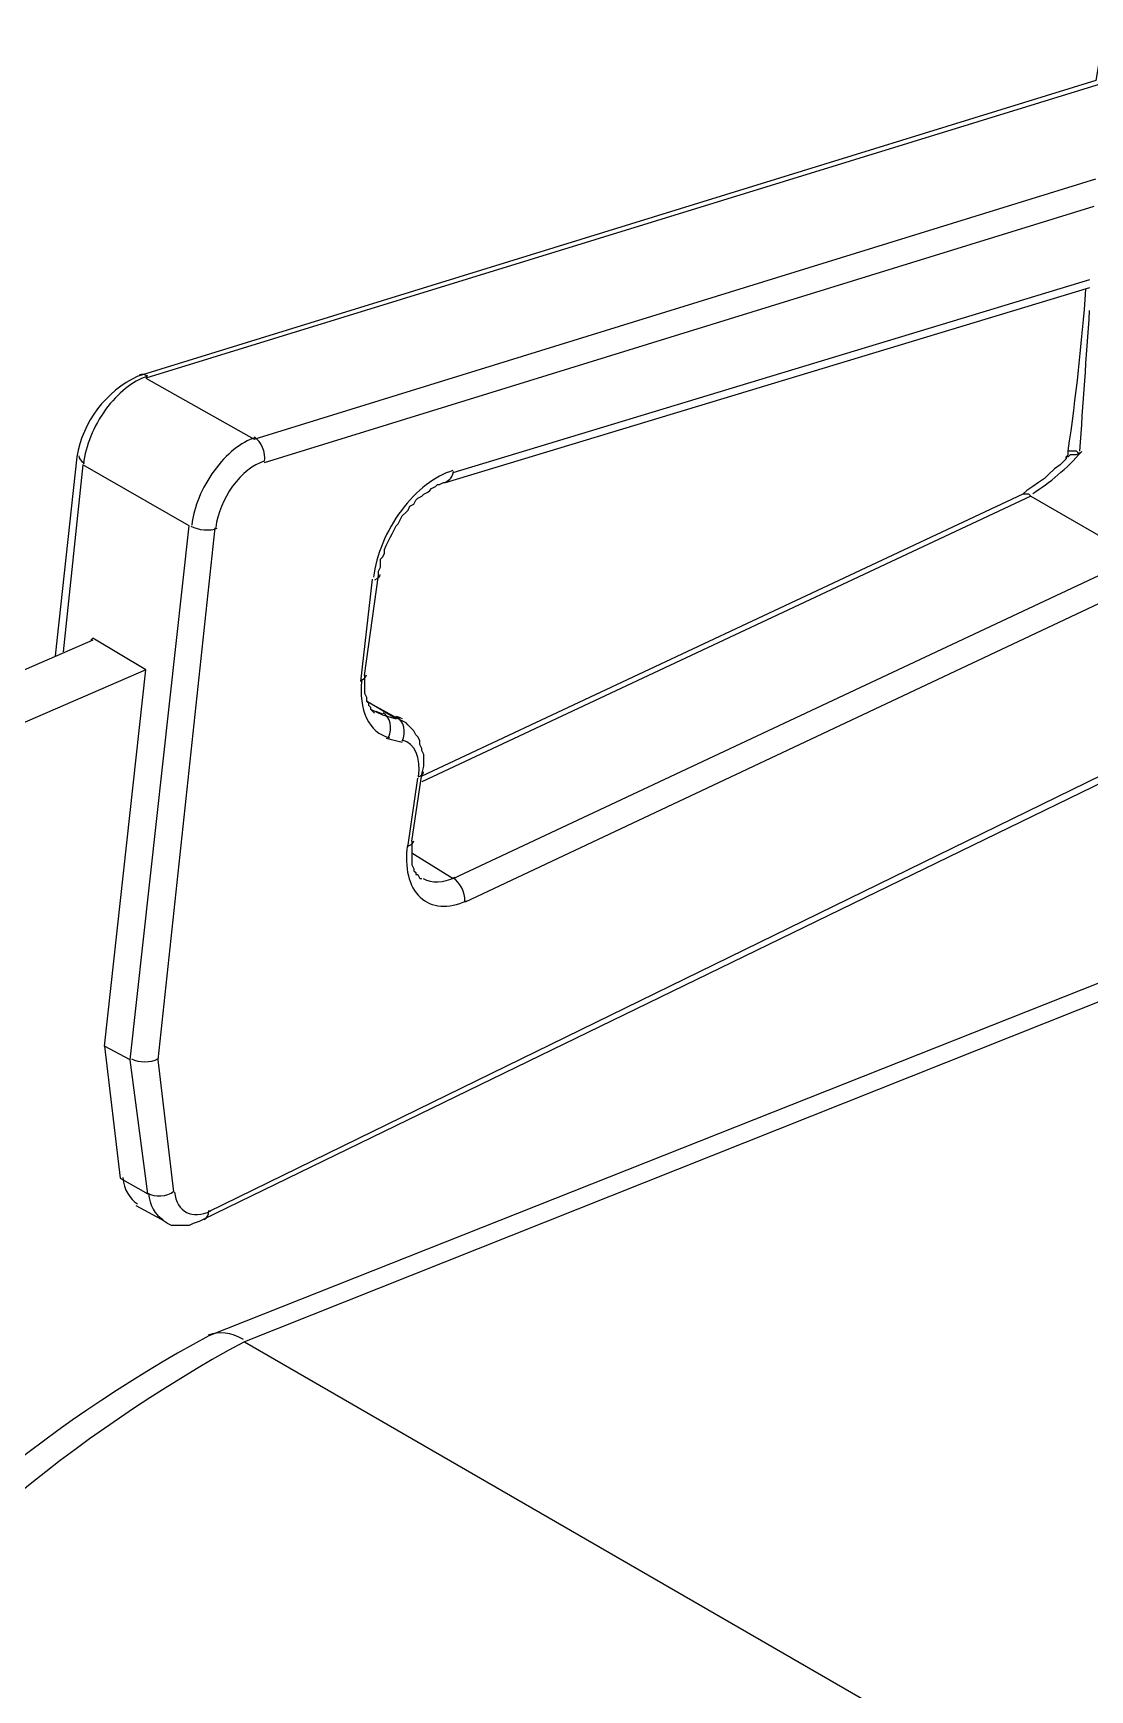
# Model space of a CAD drawing. Header units: inches. Extents: x 109 to 1721, y 29 to 669.
# Drawn here: x 1400.32 to 1411.49, y 348.87 to 366.39 of the extents above; entities that cross this region are included whole.
import ezdxf

# ---------------------------------------------------------------- set-up
doc = ezdxf.new("R2010")
doc.units = ezdxf.units.IN
doc.header["$LTSCALE"] = 0.03937
doc.header["$MEASUREMENT"] = 0
doc.layers.add('PDF3_Geometría', color=7, linetype='Continuous')

# ---------------------------------------------------------------- blocks, each defined once
blk = doc.blocks.new('OH3A1-1$-$ASSY$$CENTER$TUB_-_v2$-$copia1')
at = {"layer": 'PDF3_Geometría', "lineweight": -3}
for points in [[(15.15417, 10.94584), (15.15083, 10.92584), (14.74585, 10.80084)], [(15.155, 10.925), (14.74919, 10.80001), (14.79502, 10.77418), (15.15084, 10.88417)], [(15.15, 10.87251), (14.79919, 10.76418)], [(14.84168, 10.67418), (14.84752, 10.71668), (14.84752, 10.71834), (14.84835, 10.72001), (14.84835, 10.72168), (14.84835, 10.72334), (14.84918, 10.72418), (14.85002, 10.72584), (14.85002, 10.72751), (14.85085, 10.72918), (14.85168, 10.73084), (14.85252, 10.73251), (14.85335, 10.73417), (14.85418, 10.73584), (14.85502, 10.73751), (14.85585, 10.73834), (14.85668, 10.74001), (14.85752, 10.74167), (14.85918, 10.74334), (14.86002, 10.74417), (14.86085, 10.74584), (14.86252, 10.74667), (14.86335, 10.74834), (14.86418, 10.74917), (14.86585, 10.75001), (14.86668, 10.75084), (14.86835, 10.75167), (14.86918, 10.75251), (14.87002, 10.75334), (14.87168, 10.75417), (14.87252, 10.75501), (14.87335, 10.75501), (14.87502, 10.75584), (14.87585, 10.75584), (15.14834, 10.83834)], [(14.87918, 10.76001), (15.14834, 10.84167)], [(15.13918, 10.76917), (15.14001, 10.76917), (15.14084, 10.76917), (15.14168, 10.76917), (15.14251, 10.76917), (15.14334, 10.76834), (15.14418, 10.76834), (15.14251, 10.76751), (15.14084, 10.76751), (15.14001, 10.76751), (15.13918, 10.76667), (15.13834, 10.76667), (15.13834, 10.76584)], [(15.13834, 10.76584), (15.13834, 10.76667), (15.13918, 10.76751), (15.13918, 10.76834), (15.13918, 10.76917)], [(14.72001, 10.76667), (14.71084, 10.68251)], [(14.76751, 10.73751), (14.72251, 10.76334), (14.71418, 10.68418)], [(15.13834, 10.76584), (15.13584, 10.76334), (15.13334, 10.76167), (15.13084, 10.75917), (15.12917, 10.7575), (15.12667, 10.75584), (15.12417, 10.75417), (15.12167, 10.7525), (15.12001, 10.75084), (14.86585, 10.63168)], [(15.12334, 10.75001), (14.86585, 10.62918)], [(15.12334, 10.75001), (15.12251, 10.75084), (15.12168, 10.75084), (15.12084, 10.75084), (15.12001, 10.75084)], [(15.12335, 10.75001), (15.16834, 10.72417)], [(14.74251, 10.51168), (14.76751, 10.7375)], [(14.77834, 10.73667), (14.75418, 10.51168)], [(14.86168, 10.59918), (14.87918, 10.58834), (15.16834, 10.72417)], [(14.84001, 10.67167), (14.84501, 10.71501)], [(15.17417, 10.715), (14.88418, 10.57834)], [(15.22083, 10.66167), (14.77335, 10.44418), (14.77169, 10.44335), (14.76919, 10.44251), (14.76752, 10.44168), (14.76502, 10.44168), (14.76252, 10.44168), (14.76002, 10.44168), (14.75835, 10.44251), (14.75585, 10.44418)], [(14.72668, 10.68917), (14.66918, 10.66417)], [(14.72584, 10.68917), (14.72668, 10.69001)], [(14.74251, 10.51168), (14.73168, 10.51751), (14.74918, 10.67667), (14.72668, 10.69)], [(14.74918, 10.67667), (14.69168, 10.65167)], [(14.84168, 10.67417), (14.84168, 10.67251), (14.84168, 10.67084), (14.84168, 10.66917), (14.84168, 10.66751), (14.84168, 10.66667), (14.84251, 10.66501), (14.84251, 10.66417), (14.84251, 10.66334), (14.84334, 10.66251), (14.84334, 10.66167), (14.84418, 10.66084), (14.84418, 10.66001), (14.84501, 10.65917), (14.84584, 10.65834)], [(14.77585, 10.44751), (15.2225, 10.66584)], [(14.85501, 10.65584), (14.84251, 10.66334)], [(14.84251, 10.66334), (14.85751, 10.65501)], [(14.84418, 10.66001), (14.84918, 10.65751), (14.85501, 10.65584)], [(14.86168, 10.60418), (14.86584, 10.63251), (14.86668, 10.63584), (14.86668, 10.63917), (14.86668, 10.64084), (14.86584, 10.64251), (14.86584, 10.64334), (14.86501, 10.64501), (14.86501, 10.64667), (14.86418, 10.64834), (14.86334, 10.64917), (14.86251, 10.65084), (14.86168, 10.65167), (14.86001, 10.65334), (14.85918, 10.65417), (14.85751, 10.65501)], [(14.85751, 10.64584), (14.85084, 10.64751)], [(14.86001, 10.60167), (14.86418, 10.63084)], [(15.31417, 10.60834), (14.77586, 10.39501)], [(15.3125, 10.6), (14.79085, 10.39251), (15.16001, 10.17918)], [(14.86168, 10.60417), (14.86168, 10.60251), (14.86168, 10.60084), (14.86168, 10.59917), (14.86168, 10.59751), (14.86168, 10.59667), (14.86168, 10.59501), (14.86168, 10.59417), (14.86251, 10.59251), (14.86251, 10.59167), (14.86334, 10.59084), (14.86334, 10.59001), (14.86418, 10.59001), (14.86501, 10.58834), (14.86584, 10.58834)], [(14.73168, 10.51751), (14.73834, 10.46168)], [(14.73834, 10.46168), (14.75001, 10.45501), (14.74251, 10.51167)], [(14.75418, 10.51167), (14.76084, 10.45584)], [(14.75584, 10.44417), (14.74501, 10.45001)]]:
    blk.add_lwpolyline(points, dxfattribs=at)
for centre, radius, start, end in [((14.16024, 10.9112), 0.98918, 351.7453, 355.72772), ((30.66005, 9.72845), 15.55091, 175.943569, 176.162844), ((14.76562, 10.75904), 0.04624, 115.31647, 170.49786), ((14.85172, 10.66832), 0.01053, 240.09538, 256.61678), ((14.85247, 10.64669), 0.01053, 60.09538, 76.61678), ((15.06149, 9.86904), 0.59853, 118.50632, 164.39775), ((15.08089, 9.8582), 0.60795, 118.49579, 164.80838)]:
    blk.add_arc(centre, radius, start, end, dxfattribs=at)
for points in [[(14.74965, 10.80063), (14.74362, 10.79875), (14.73728, 10.79366), (14.73216, 10.78663)], [(14.74999, 10.80077), (14.74879, 10.80147), (14.74754, 10.80167), (14.74642, 10.80132)], [(14.73216, 10.78663), (14.72705, 10.7796), (14.72365, 10.77127), (14.72279, 10.76369)], [(14.79549, 10.7748), (14.78946, 10.77291), (14.78311, 10.76783), (14.778, 10.7608)], [(14.7993, 10.76468), (14.79998, 10.76855), (14.79805, 10.77315), (14.79499, 10.77494)], [(15.1242, 10.75122), (15.13139, 10.75564), (15.13844, 10.76168), (15.14492, 10.76898)], [(14.72089, 10.76713), (14.72077, 10.76606), (14.72162, 10.76494), (14.72323, 10.76405)], [(14.778, 10.7608), (14.77288, 10.75377), (14.76948, 10.74544), (14.76862, 10.73785)], [(14.79921, 10.76485), (14.7946, 10.76343), (14.78976, 10.75958), (14.78586, 10.75424)], [(14.87903, 10.76084), (14.87149, 10.75866), (14.86358, 10.75255), (14.85721, 10.74399)], [(14.78586, 10.75424), (14.78197, 10.7489), (14.77939, 10.74257), (14.77876, 10.73679)], [(14.87605, 10.75618), (14.87769, 10.75668), (14.8789, 10.75828), (14.87929, 10.76051)], [(14.85721, 10.74399), (14.85083, 10.73543), (14.84658, 10.7252), (14.84548, 10.71575)], [(14.76823, 10.73738), (14.77133, 10.73566), (14.77631, 10.73525), (14.77937, 10.73646)], [(14.84603, 10.71473), (14.84737, 10.71525), (14.84817, 10.71603), (14.84828, 10.71694)], [(14.84048, 10.67242), (14.83897, 10.65957), (14.84349, 10.65008), (14.85214, 10.64792)], [(14.8402, 10.67223), (14.84153, 10.67275), (14.84233, 10.67353), (14.84245, 10.67443)], [(14.85174, 10.64805), (14.85352, 10.652), (14.8525, 10.65664), (14.84947, 10.65841)], [(14.85757, 10.64639), (14.85935, 10.65034), (14.85833, 10.65497), (14.85531, 10.65674)], [(14.86447, 10.63141), (14.86565, 10.63953), (14.86299, 10.64555), (14.85764, 10.64685)], [(14.86435, 10.6313), (14.86567, 10.6318), (14.86646, 10.63255), (14.86659, 10.63344)], [(14.85976, 10.60252), (14.85844, 10.59293), (14.8604, 10.58492), (14.86517, 10.58043)], [(14.86018, 10.60214), (14.8615, 10.60263), (14.8623, 10.60339), (14.86243, 10.60427)], [(14.86647, 10.58836), (14.87009, 10.58627), (14.87486, 10.58645), (14.87996, 10.58887)], [(14.88409, 10.57873), (14.88425, 10.58239), (14.88199, 10.58686), (14.87904, 10.58872)], [(14.86517, 10.58043), (14.86994, 10.57595), (14.87708, 10.5754), (14.88484, 10.57894)], [(14.74314, 10.51218), (14.74622, 10.51039), (14.75123, 10.5104), (14.75433, 10.51219)], [(14.73942, 10.4619), (14.74004, 10.45671), (14.74222, 10.45283), (14.74564, 10.45086)], [(14.7499, 10.45536), (14.75301, 10.45345), (14.758, 10.4538), (14.76105, 10.45614)], [(14.75025, 10.45524), (14.75087, 10.45005), (14.75305, 10.44617), (14.75647, 10.44419)], [(14.76126, 10.45579), (14.76231, 10.4473), (14.76872, 10.44398), (14.77664, 10.44782)], [(14.77389, 10.44414), (14.77505, 10.4447), (14.77574, 10.44607), (14.77581, 10.44792)], [(14.7904, 10.39339), (14.78526, 10.39639), (14.78002, 10.39707), (14.77558, 10.39531)]]:
    blk.add_open_spline(points, degree=3, dxfattribs=at)

msp = doc.modelspace()

# ---------------------------------------------------------------- block references
at = {"xscale": 25, "yscale": 25, "zscale": 25}
msp.add_blockref('OH3A1-1$-$ASSY$$CENTER$TUB_-_v2$-$copia1', (1032.78, 92.74), dxfattribs=at)

doc.saveas('drawing.dxf')
